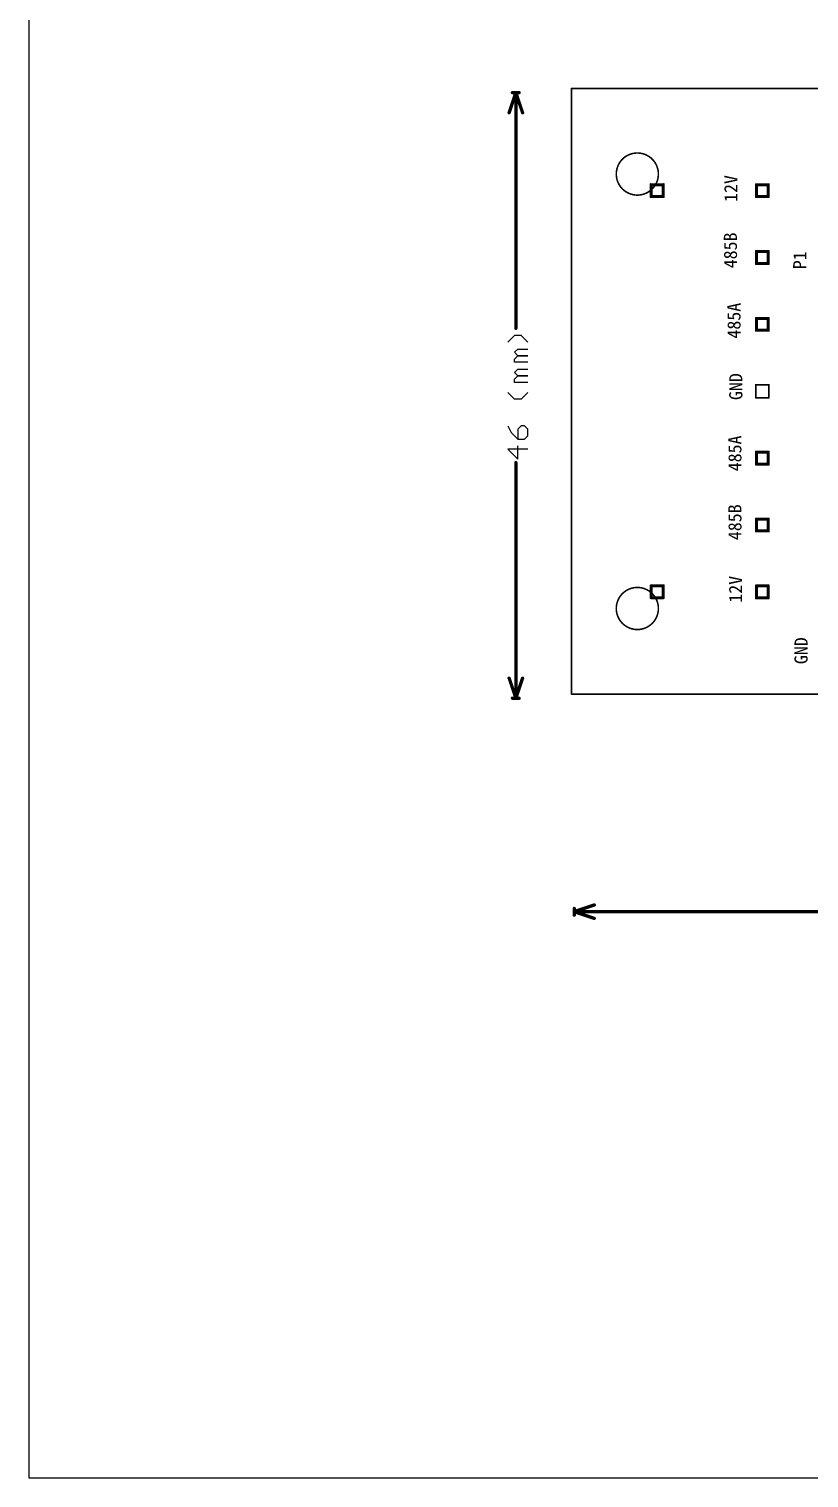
# Model space of a CAD drawing. Header units: millimetres. Extents: x 2043 to 2402, y 736 to 931.
# Drawn here: x 2042.6 to 2101.9, y 735.7 to 845.7 of the extents above; entities that cross this region are included whole.
import ezdxf

# ---------------------------------------------------------------- set-up
doc = ezdxf.new("R2010")
doc.units = ezdxf.units.MM
doc.styles.get("Standard").update_dxf_attribs({"font": '', "height": 0.8})
doc.styles.get('Standard').set_extended_font_data('SimHei')

msp = doc.modelspace()

# ---------------------------------------------------------------- linework, layer by layer
at = {"color": 7}
for p, q in [((2079.49, 822.43), (2078.98, 821.92)), ((2079.99, 822.43), (2079.49, 822.43)), ((2080.5, 821.92), (2079.99, 822.43)), ((2079.49, 821.16), (2079.74, 821.41)), ((2079.74, 820.9), (2079.49, 821.16)), ((2079.74, 821.41), (2080.5, 821.41)), ((2079.49, 820.65), (2079.74, 820.9)), ((2079.49, 820.4), (2079.49, 820.65)), ((2080.5, 820.4), (2079.49, 820.4)), ((2079.74, 820.9), (2080.5, 820.9)), ((2080.5, 820.9), (2079.74, 820.9)), ((2079.49, 819.63), (2079.74, 819.89)), ((2079.74, 819.38), (2079.49, 819.63)), ((2079.49, 819.13), (2079.74, 819.38)), ((2079.49, 818.87), (2079.49, 819.13)), ((2079.74, 819.89), (2080.5, 819.89)), ((2079.74, 819.38), (2080.5, 819.38)), ((2080.5, 819.38), (2079.74, 819.38)), ((2079.49, 817.6), (2078.98, 818.11)), ((2080.5, 818.87), (2079.49, 818.87)), ((2080.5, 818.11), (2079.99, 817.6)), ((2079.99, 817.6), (2079.49, 817.6)), ((2078.98, 815.57), (2079.23, 815.06)), ((2079.23, 815.06), (2079.74, 814.56)), ((2079.99, 815.57), (2079.74, 815.32)), ((2079.74, 815.32), (2079.74, 814.56)), ((2079.74, 814.56), (2080.25, 814.56)), ((2080.25, 815.57), (2079.99, 815.57)), ((2080.5, 815.32), (2080.25, 815.57)), ((2080.25, 814.56), (2080.5, 814.81)), ((2080.5, 814.81), (2080.5, 815.32)), ((2080.5, 813.79), (2078.98, 813.79)), ((2078.98, 813.79), (2079.74, 813.03)), ((2079.74, 813.03), (2079.74, 814.05))]:
    msp.add_line(p, q, dxfattribs=at)
at = {"linetype": 'Continuous'}
msp.add_lwpolyline([(2042.6, 930.92), (2401.65, 930.87), (2401.65, 735.65), (2042.6, 735.65)], close=True, dxfattribs=at)
at = {"color": 7}
for points, const_width in [([(2079.08, 839.36), (2079.59, 840.88)], 0.254), ([(2079.84, 840.88), (2079.33, 840.88)], 0.254), ([(2079.59, 822.99), (2079.59, 840.88)], 0.254), ([(2080.1, 839.36), (2079.59, 840.88)], 0.254), ([(2298.82, 841.2), (2083.82, 841.2)], 0.128), ([(2083.82, 795.2), (2083.82, 841.2)], 0.128), ([(2083.82, 795.2), (2083.82, 841.2)], 0.128), ([(2089.93, 833.84), (2089.83, 833.94)], 0.128), ([(2090.83, 833.94), (2089.83, 833.94)], 0.128), ([(2089.83, 832.94), (2089.83, 833.94)], 0.128), ([(2089.93, 833.84), (2089.83, 833.94)], 0.128), ([(2090.83, 833.94), (2089.83, 833.94)], 0.128), ([(2089.83, 832.94), (2089.83, 833.94)], 0.128), ([(2090.73, 833.84), (2089.93, 833.84)], 0.128), ([(2089.93, 833.04), (2089.93, 833.84)], 0.128), ([(2090.73, 833.84), (2089.93, 833.84)], 0.128), ([(2089.93, 833.04), (2089.93, 833.84)], 0.128), ([(2090.73, 833.84), (2090.83, 833.94)], 0.128), ([(2090.73, 833.84), (2090.83, 833.94)], 0.128), ([(2090.73, 833.04), (2090.73, 833.84)], 0.128), ([(2090.73, 833.04), (2090.73, 833.84)], 0.128), ([(2090.83, 832.94), (2090.83, 833.94)], 0.128), ([(2090.83, 832.94), (2090.83, 833.94)], 0.128), ([(2097.82, 832.94), (2097.82, 833.94)], 0.128), ([(2098.82, 833.94), (2097.82, 833.94)], 0.128), ([(2097.92, 833.84), (2097.82, 833.94)], 0.128), ([(2097.82, 832.94), (2097.82, 833.94)], 0.128), ([(2098.82, 833.94), (2097.82, 833.94)], 0.128), ([(2097.92, 833.84), (2097.82, 833.94)], 0.128), ([(2097.92, 833.04), (2097.92, 833.84)], 0.128), ([(2098.72, 833.84), (2097.92, 833.84)], 0.128), ([(2097.92, 833.04), (2097.92, 833.84)], 0.128), ([(2098.72, 833.84), (2097.92, 833.84)], 0.128), ([(2098.72, 833.84), (2098.82, 833.94)], 0.128), ([(2098.72, 833.84), (2098.82, 833.94)], 0.128), ([(2098.72, 833.04), (2098.72, 833.84)], 0.128), ([(2098.72, 833.04), (2098.72, 833.84)], 0.128), ([(2098.82, 832.94), (2098.82, 833.94)], 0.128), ([(2098.82, 832.94), (2098.82, 833.94)], 0.128), ([(2089.83, 832.94), (2089.93, 833.04)], 0.128), ([(2089.83, 832.94), (2089.93, 833.04)], 0.128), ([(2090.83, 832.94), (2089.83, 832.94)], 0.128), ([(2090.83, 832.94), (2089.83, 832.94)], 0.128), ([(2090.73, 833.04), (2089.93, 833.04)], 0.128), ([(2090.73, 833.04), (2089.93, 833.04)], 0.128), ([(2090.83, 832.94), (2090.73, 833.04)], 0.128), ([(2090.83, 832.94), (2090.73, 833.04)], 0.128), ([(2097.82, 832.94), (2097.92, 833.04)], 0.128), ([(2097.82, 832.94), (2097.92, 833.04)], 0.128), ([(2098.82, 832.94), (2097.82, 832.94)], 0.128), ([(2098.82, 832.94), (2097.82, 832.94)], 0.128), ([(2098.72, 833.04), (2097.92, 833.04)], 0.128), ([(2098.72, 833.04), (2097.92, 833.04)], 0.128), ([(2098.82, 832.94), (2098.72, 833.04)], 0.128), ([(2098.82, 832.94), (2098.72, 833.04)], 0.128), ([(2097.82, 827.86), (2097.82, 828.86)], 0.128), ([(2098.82, 828.86), (2097.82, 828.86)], 0.128), ([(2097.92, 828.76), (2097.82, 828.86)], 0.128), ([(2097.82, 827.86), (2097.82, 828.86)], 0.128), ([(2098.82, 828.86), (2097.82, 828.86)], 0.128), ([(2097.92, 828.76), (2097.82, 828.86)], 0.128), ([(2097.92, 827.96), (2097.92, 828.76)], 0.128), ([(2098.72, 828.76), (2097.92, 828.76)], 0.128), ([(2097.92, 827.96), (2097.92, 828.76)], 0.128), ([(2098.72, 828.76), (2097.92, 828.76)], 0.128), ([(2098.72, 828.76), (2098.82, 828.86)], 0.128), ([(2098.72, 828.76), (2098.82, 828.86)], 0.128), ([(2098.72, 827.96), (2098.72, 828.76)], 0.128), ([(2098.72, 827.96), (2098.72, 828.76)], 0.128), ([(2098.82, 827.86), (2098.82, 828.86)], 0.128), ([(2098.82, 827.86), (2098.82, 828.86)], 0.128), ([(2097.82, 827.86), (2097.92, 827.96)], 0.128), ([(2097.82, 827.86), (2097.92, 827.96)], 0.128), ([(2098.82, 827.86), (2097.82, 827.86)], 0.128), ([(2098.82, 827.86), (2097.82, 827.86)], 0.128), ([(2098.72, 827.96), (2097.92, 827.96)], 0.128), ([(2098.72, 827.96), (2097.92, 827.96)], 0.128), ([(2098.82, 827.86), (2098.72, 827.96)], 0.128), ([(2098.82, 827.86), (2098.72, 827.96)], 0.128), ([(2097.82, 822.78), (2097.82, 823.78)], 0.128), ([(2098.82, 823.78), (2097.82, 823.78)], 0.128), ([(2097.92, 823.68), (2097.82, 823.78)], 0.128), ([(2097.82, 822.78), (2097.82, 823.78)], 0.128), ([(2098.82, 823.78), (2097.82, 823.78)], 0.128), ([(2097.92, 823.68), (2097.82, 823.78)], 0.128), ([(2097.92, 822.88), (2097.92, 823.68)], 0.128), ([(2098.72, 823.68), (2097.92, 823.68)], 0.128), ([(2097.92, 822.88), (2097.92, 823.68)], 0.128), ([(2098.72, 823.68), (2097.92, 823.68)], 0.128), ([(2098.72, 823.68), (2098.82, 823.78)], 0.128), ([(2098.72, 823.68), (2098.82, 823.78)], 0.128), ([(2098.72, 822.88), (2098.72, 823.68)], 0.128), ([(2098.72, 822.88), (2098.72, 823.68)], 0.128), ([(2098.82, 822.78), (2098.82, 823.78)], 0.128), ([(2098.82, 822.78), (2098.82, 823.78)], 0.128), ([(2097.82, 822.78), (2097.92, 822.88)], 0.128), ([(2097.82, 822.78), (2097.92, 822.88)], 0.128), ([(2098.82, 822.78), (2097.82, 822.78)], 0.128), ([(2098.82, 822.78), (2097.82, 822.78)], 0.128), ([(2098.72, 822.88), (2097.92, 822.88)], 0.128), ([(2098.72, 822.88), (2097.92, 822.88)], 0.128), ([(2098.82, 822.78), (2098.72, 822.88)], 0.128), ([(2098.82, 822.78), (2098.72, 822.88)], 0.128), ([(2097.82, 817.7), (2097.82, 818.7)], 0.128), ([(2098.82, 818.7), (2097.82, 818.7)], 0.128), ([(2097.82, 817.7), (2097.82, 818.7)], 0.128), ([(2098.82, 818.7), (2097.82, 818.7)], 0.128), ([(2098.82, 817.7), (2098.82, 818.7)], 0.128), ([(2098.82, 817.7), (2098.82, 818.7)], 0.128), ([(2098.82, 817.7), (2097.82, 817.7)], 0.128), ([(2098.82, 817.7), (2097.82, 817.7)], 0.128), ([(2097.82, 812.62), (2097.82, 813.62)], 0.128), ([(2098.82, 813.62), (2097.82, 813.62)], 0.128), ([(2097.92, 813.52), (2097.82, 813.62)], 0.128), ([(2097.82, 812.62), (2097.82, 813.62)], 0.128), ([(2098.82, 813.62), (2097.82, 813.62)], 0.128), ([(2097.92, 813.52), (2097.82, 813.62)], 0.128), ([(2097.92, 812.72), (2097.92, 813.52)], 0.128), ([(2098.72, 813.52), (2097.92, 813.52)], 0.128), ([(2097.92, 812.72), (2097.92, 813.52)], 0.128), ([(2098.72, 813.52), (2097.92, 813.52)], 0.128), ([(2098.72, 813.52), (2098.82, 813.62)], 0.128), ([(2098.72, 813.52), (2098.82, 813.62)], 0.128), ([(2098.72, 812.72), (2098.72, 813.52)], 0.128), ([(2098.72, 812.72), (2098.72, 813.52)], 0.128), ([(2098.82, 812.62), (2098.82, 813.62)], 0.128), ([(2098.82, 812.62), (2098.82, 813.62)], 0.128), ([(2079.59, 794.88), (2079.59, 812.78)], 0.254), ([(2097.82, 812.62), (2097.92, 812.72)], 0.128), ([(2097.82, 812.62), (2097.92, 812.72)], 0.128), ([(2098.82, 812.62), (2097.82, 812.62)], 0.128), ([(2098.82, 812.62), (2097.82, 812.62)], 0.128), ([(2098.72, 812.72), (2097.92, 812.72)], 0.128), ([(2098.72, 812.72), (2097.92, 812.72)], 0.128), ([(2098.82, 812.62), (2098.72, 812.72)], 0.128), ([(2098.82, 812.62), (2098.72, 812.72)], 0.128), ([(2097.82, 807.54), (2097.82, 808.54)], 0.128), ([(2098.82, 808.54), (2097.82, 808.54)], 0.128), ([(2097.92, 808.44), (2097.82, 808.54)], 0.128), ([(2097.82, 807.54), (2097.82, 808.54)], 0.128), ([(2098.82, 808.54), (2097.82, 808.54)], 0.128), ([(2097.92, 808.44), (2097.82, 808.54)], 0.128), ([(2097.92, 807.64), (2097.92, 808.44)], 0.128), ([(2098.72, 808.44), (2097.92, 808.44)], 0.128), ([(2097.92, 807.64), (2097.92, 808.44)], 0.128), ([(2098.72, 808.44), (2097.92, 808.44)], 0.128), ([(2098.72, 808.44), (2098.82, 808.54)], 0.128), ([(2098.72, 808.44), (2098.82, 808.54)], 0.128), ([(2098.72, 807.64), (2098.72, 808.44)], 0.128), ([(2098.72, 807.64), (2098.72, 808.44)], 0.128), ([(2098.82, 807.54), (2098.82, 808.54)], 0.128), ([(2098.82, 807.54), (2098.82, 808.54)], 0.128), ([(2097.82, 807.54), (2097.92, 807.64)], 0.128), ([(2097.82, 807.54), (2097.92, 807.64)], 0.128), ([(2098.82, 807.54), (2097.82, 807.54)], 0.128), ([(2098.82, 807.54), (2097.82, 807.54)], 0.128), ([(2098.72, 807.64), (2097.92, 807.64)], 0.128), ([(2098.72, 807.64), (2097.92, 807.64)], 0.128), ([(2098.82, 807.54), (2098.72, 807.64)], 0.128), ([(2098.82, 807.54), (2098.72, 807.64)], 0.128), ([(2089.93, 803.37), (2089.83, 803.47)], 0.128), ([(2090.83, 803.47), (2089.83, 803.47)], 0.128), ([(2089.83, 802.47), (2089.83, 803.47)], 0.128), ([(2089.93, 803.37), (2089.83, 803.47)], 0.128), ([(2090.83, 803.47), (2089.83, 803.47)], 0.128), ([(2089.83, 802.47), (2089.83, 803.47)], 0.128), ([(2090.73, 803.37), (2090.83, 803.47)], 0.128), ([(2090.73, 803.37), (2090.83, 803.47)], 0.128), ([(2090.83, 802.47), (2090.83, 803.47)], 0.128), ([(2090.83, 802.47), (2090.83, 803.47)], 0.128), ([(2097.82, 802.46), (2097.82, 803.46)], 0.128), ([(2098.82, 803.46), (2097.82, 803.46)], 0.128), ([(2097.92, 803.36), (2097.82, 803.46)], 0.128), ([(2097.82, 802.46), (2097.82, 803.46)], 0.128), ([(2098.82, 803.46), (2097.82, 803.46)], 0.128), ([(2097.92, 803.36), (2097.82, 803.46)], 0.128), ([(2098.72, 803.36), (2098.82, 803.46)], 0.128), ([(2098.72, 803.36), (2098.82, 803.46)], 0.128), ([(2098.82, 802.46), (2098.82, 803.46)], 0.128), ([(2098.82, 802.46), (2098.82, 803.46)], 0.128), ([(2089.83, 802.47), (2089.93, 802.57)], 0.128), ([(2089.83, 802.47), (2089.93, 802.57)], 0.128), ([(2090.83, 802.47), (2089.83, 802.47)], 0.128), ([(2090.83, 802.47), (2089.83, 802.47)], 0.128), ([(2090.73, 803.37), (2089.93, 803.37)], 0.128), ([(2089.93, 802.57), (2089.93, 803.37)], 0.128), ([(2090.73, 803.37), (2089.93, 803.37)], 0.128), ([(2089.93, 802.57), (2089.93, 803.37)], 0.128), ([(2090.73, 802.57), (2089.93, 802.57)], 0.128), ([(2090.73, 802.57), (2089.93, 802.57)], 0.128), ([(2090.73, 802.57), (2090.73, 803.37)], 0.128), ([(2090.73, 802.57), (2090.73, 803.37)], 0.128), ([(2090.83, 802.47), (2090.73, 802.57)], 0.128), ([(2090.83, 802.47), (2090.73, 802.57)], 0.128), ([(2097.82, 802.46), (2097.92, 802.56)], 0.128), ([(2097.82, 802.46), (2097.92, 802.56)], 0.128), ([(2098.82, 802.46), (2097.82, 802.46)], 0.128), ([(2098.82, 802.46), (2097.82, 802.46)], 0.128), ([(2097.92, 802.56), (2097.92, 803.36)], 0.128), ([(2098.72, 803.36), (2097.92, 803.36)], 0.128), ([(2097.92, 802.56), (2097.92, 803.36)], 0.128), ([(2098.72, 803.36), (2097.92, 803.36)], 0.128), ([(2098.72, 802.56), (2097.92, 802.56)], 0.128), ([(2098.72, 802.56), (2097.92, 802.56)], 0.128), ([(2098.72, 802.56), (2098.72, 803.36)], 0.128), ([(2098.72, 802.56), (2098.72, 803.36)], 0.128), ([(2098.82, 802.46), (2098.72, 802.56)], 0.128), ([(2098.82, 802.46), (2098.72, 802.56)], 0.128), ([(2079.59, 794.88), (2079.08, 796.41)], 0.254), ([(2079.59, 794.88), (2080.1, 796.41)], 0.254), ([(2079.84, 794.88), (2079.33, 794.88)], 0.254), ([(2298.82, 795.2), (2083.82, 795.2)], 0.128), ([(2084.03, 778.67), (2085.55, 779.18)], 0.254), ([(2084.03, 778.41), (2084.03, 778.92)], 0.254), ([(2185.79, 778.67), (2084.03, 778.67)], 0.254), ([(2085.55, 778.16), (2084.03, 778.67)], 0.254)]:
    msp.add_lwpolyline(points, dxfattribs=dict(at, const_width=const_width))
for points, const_width in [([(2079.33, 840.82, 1), (2079.33, 840.95, 1)], 0.127), ([(2079.59, 840.82, 1), (2079.59, 840.95, 1)], 0.127), ([(2079.59, 840.82, 1), (2079.59, 840.95, 1)], 0.127), ([(2079.59, 840.82, 1), (2079.59, 840.95, 1)], 0.127), ([(2079.84, 840.82, 1), (2079.84, 840.95, 1)], 0.127), ([(2083.82, 841.16, 1), (2083.82, 841.23, 1)], 0.0638), ([(2083.82, 841.16, 1), (2083.82, 841.23, 1)], 0.0638), ([(2083.82, 841.16, 1), (2083.82, 841.23, 1)], 0.0638), ([(2079.08, 839.29, 1), (2079.08, 839.42, 1)], 0.127), ([(2080.1, 839.29, 1), (2080.1, 839.42, 1)], 0.127), ([(2088.82, 836.3, 1), (2088.82, 833.1, 1)], 0.119), ([(2088.82, 836.27, 1), (2088.82, 836.33, 1)], 0.0595), ([(2089.83, 833.91, 1), (2089.83, 833.98, 1)], 0.0638), ([(2089.83, 833.91, 1), (2089.83, 833.98, 1)], 0.0638), ([(2089.83, 833.91, 1), (2089.83, 833.98, 1)], 0.0638), ([(2089.83, 833.91, 1), (2089.83, 833.98, 1)], 0.0638), ([(2089.83, 833.91, 1), (2089.83, 833.98, 1)], 0.0638), ([(2089.83, 833.91, 1), (2089.83, 833.98, 1)], 0.0638), ([(2089.93, 833.81, 1), (2089.93, 833.88, 1)], 0.0638), ([(2089.93, 833.81, 1), (2089.93, 833.88, 1)], 0.0638), ([(2089.93, 833.81, 1), (2089.93, 833.88, 1)], 0.0638), ([(2089.93, 833.81, 1), (2089.93, 833.88, 1)], 0.0638), ([(2089.93, 833.81, 1), (2089.93, 833.88, 1)], 0.0638), ([(2089.93, 833.81, 1), (2089.93, 833.88, 1)], 0.0638), ([(2090.73, 833.81, 1), (2090.73, 833.88, 1)], 0.0638), ([(2090.73, 833.81, 1), (2090.73, 833.88, 1)], 0.0638), ([(2090.73, 833.81, 1), (2090.73, 833.88, 1)], 0.0638), ([(2090.73, 833.81, 1), (2090.73, 833.88, 1)], 0.0638), ([(2090.73, 833.81, 1), (2090.73, 833.88, 1)], 0.0638), ([(2090.73, 833.81, 1), (2090.73, 833.88, 1)], 0.0638), ([(2090.83, 833.91, 1), (2090.83, 833.98, 1)], 0.0638), ([(2090.83, 833.91, 1), (2090.83, 833.98, 1)], 0.0638), ([(2090.83, 833.91, 1), (2090.83, 833.98, 1)], 0.0638), ([(2090.83, 833.91, 1), (2090.83, 833.98, 1)], 0.0638), ([(2090.83, 833.91, 1), (2090.83, 833.98, 1)], 0.0638), ([(2090.83, 833.91, 1), (2090.83, 833.98, 1)], 0.0638), ([(2097.82, 833.91, 1), (2097.82, 833.97, 1)], 0.0638), ([(2097.82, 833.91, 1), (2097.82, 833.97, 1)], 0.0638), ([(2097.82, 833.91, 1), (2097.82, 833.97, 1)], 0.0638), ([(2097.82, 833.91, 1), (2097.82, 833.97, 1)], 0.0638), ([(2097.82, 833.91, 1), (2097.82, 833.97, 1)], 0.0638), ([(2097.82, 833.91, 1), (2097.82, 833.97, 1)], 0.0638), ([(2097.92, 833.81, 1), (2097.92, 833.87, 1)], 0.0638), ([(2097.92, 833.81, 1), (2097.92, 833.87, 1)], 0.0638), ([(2097.92, 833.81, 1), (2097.92, 833.87, 1)], 0.0638), ([(2097.92, 833.81, 1), (2097.92, 833.87, 1)], 0.0638), ([(2097.92, 833.81, 1), (2097.92, 833.87, 1)], 0.0638), ([(2097.92, 833.81, 1), (2097.92, 833.87, 1)], 0.0638), ([(2098.72, 833.81, 1), (2098.72, 833.87, 1)], 0.0638), ([(2098.72, 833.81, 1), (2098.72, 833.87, 1)], 0.0638), ([(2098.72, 833.81, 1), (2098.72, 833.87, 1)], 0.0638), ([(2098.72, 833.81, 1), (2098.72, 833.87, 1)], 0.0638), ([(2098.72, 833.81, 1), (2098.72, 833.87, 1)], 0.0638), ([(2098.72, 833.81, 1), (2098.72, 833.87, 1)], 0.0638), ([(2098.82, 833.91, 1), (2098.82, 833.97, 1)], 0.0638), ([(2098.82, 833.91, 1), (2098.82, 833.97, 1)], 0.0638), ([(2098.82, 833.91, 1), (2098.82, 833.97, 1)], 0.0638), ([(2098.82, 833.91, 1), (2098.82, 833.97, 1)], 0.0638), ([(2098.82, 833.91, 1), (2098.82, 833.97, 1)], 0.0638), ([(2098.82, 833.91, 1), (2098.82, 833.97, 1)], 0.0638), ([(2088.82, 833.07, 1), (2088.82, 833.13, 1)], 0.0595), ([(2089.83, 832.91, 1), (2089.83, 832.98, 1)], 0.0638), ([(2089.83, 832.91, 1), (2089.83, 832.98, 1)], 0.0638), ([(2089.83, 832.91, 1), (2089.83, 832.98, 1)], 0.0638), ([(2089.83, 832.91, 1), (2089.83, 832.98, 1)], 0.0638), ([(2089.83, 832.91, 1), (2089.83, 832.98, 1)], 0.0638), ([(2089.83, 832.91, 1), (2089.83, 832.98, 1)], 0.0638), ([(2089.93, 833.01, 1), (2089.93, 833.08, 1)], 0.0638), ([(2089.93, 833.01, 1), (2089.93, 833.08, 1)], 0.0638), ([(2089.93, 833.01, 1), (2089.93, 833.08, 1)], 0.0638), ([(2089.93, 833.01, 1), (2089.93, 833.08, 1)], 0.0638), ([(2089.93, 833.01, 1), (2089.93, 833.08, 1)], 0.0638), ([(2089.93, 833.01, 1), (2089.93, 833.08, 1)], 0.0638), ([(2090.73, 833.01, 1), (2090.73, 833.08, 1)], 0.0638), ([(2090.73, 833.01, 1), (2090.73, 833.08, 1)], 0.0638), ([(2090.73, 833.01, 1), (2090.73, 833.08, 1)], 0.0638), ([(2090.73, 833.01, 1), (2090.73, 833.08, 1)], 0.0638), ([(2090.73, 833.01, 1), (2090.73, 833.08, 1)], 0.0638), ([(2090.73, 833.01, 1), (2090.73, 833.08, 1)], 0.0638), ([(2090.83, 832.91, 1), (2090.83, 832.98, 1)], 0.0638), ([(2090.83, 832.91, 1), (2090.83, 832.98, 1)], 0.0638), ([(2090.83, 832.91, 1), (2090.83, 832.98, 1)], 0.0638), ([(2090.83, 832.91, 1), (2090.83, 832.98, 1)], 0.0638), ([(2090.83, 832.91, 1), (2090.83, 832.98, 1)], 0.0638), ([(2090.83, 832.91, 1), (2090.83, 832.98, 1)], 0.0638), ([(2097.82, 832.91, 1), (2097.82, 832.97, 1)], 0.0638), ([(2097.82, 832.91, 1), (2097.82, 832.97, 1)], 0.0638), ([(2097.82, 832.91, 1), (2097.82, 832.97, 1)], 0.0638), ([(2097.82, 832.91, 1), (2097.82, 832.97, 1)], 0.0638), ([(2097.82, 832.91, 1), (2097.82, 832.97, 1)], 0.0638), ([(2097.82, 832.91, 1), (2097.82, 832.97, 1)], 0.0638), ([(2097.92, 833.01, 1), (2097.92, 833.07, 1)], 0.0638), ([(2097.92, 833.01, 1), (2097.92, 833.07, 1)], 0.0638), ([(2097.92, 833.01, 1), (2097.92, 833.07, 1)], 0.0638), ([(2097.92, 833.01, 1), (2097.92, 833.07, 1)], 0.0638), ([(2097.92, 833.01, 1), (2097.92, 833.07, 1)], 0.0638), ([(2097.92, 833.01, 1), (2097.92, 833.07, 1)], 0.0638), ([(2098.72, 833.01, 1), (2098.72, 833.07, 1)], 0.0638), ([(2098.72, 833.01, 1), (2098.72, 833.07, 1)], 0.0638), ([(2098.72, 833.01, 1), (2098.72, 833.07, 1)], 0.0638), ([(2098.72, 833.01, 1), (2098.72, 833.07, 1)], 0.0638), ([(2098.72, 833.01, 1), (2098.72, 833.07, 1)], 0.0638), ([(2098.72, 833.01, 1), (2098.72, 833.07, 1)], 0.0638), ([(2098.82, 832.91, 1), (2098.82, 832.97, 1)], 0.0638), ([(2098.82, 832.91, 1), (2098.82, 832.97, 1)], 0.0638), ([(2098.82, 832.91, 1), (2098.82, 832.97, 1)], 0.0638), ([(2098.82, 832.91, 1), (2098.82, 832.97, 1)], 0.0638), ([(2098.82, 832.91, 1), (2098.82, 832.97, 1)], 0.0638), ([(2098.82, 832.91, 1), (2098.82, 832.97, 1)], 0.0638), ([(2097.82, 828.83, 1), (2097.82, 828.89, 1)], 0.0638), ([(2097.82, 828.83, 1), (2097.82, 828.89, 1)], 0.0638), ([(2097.82, 828.83, 1), (2097.82, 828.89, 1)], 0.0638), ([(2097.82, 828.83, 1), (2097.82, 828.89, 1)], 0.0638), ([(2097.82, 828.83, 1), (2097.82, 828.89, 1)], 0.0638), ([(2097.82, 828.83, 1), (2097.82, 828.89, 1)], 0.0638), ([(2097.92, 828.73, 1), (2097.92, 828.79, 1)], 0.0638), ([(2097.92, 828.73, 1), (2097.92, 828.79, 1)], 0.0638), ([(2097.92, 828.73, 1), (2097.92, 828.79, 1)], 0.0638), ([(2097.92, 828.73, 1), (2097.92, 828.79, 1)], 0.0638), ([(2097.92, 828.73, 1), (2097.92, 828.79, 1)], 0.0638), ([(2097.92, 828.73, 1), (2097.92, 828.79, 1)], 0.0638), ([(2098.72, 828.73, 1), (2098.72, 828.79, 1)], 0.0638), ([(2098.72, 828.73, 1), (2098.72, 828.79, 1)], 0.0638), ([(2098.72, 828.73, 1), (2098.72, 828.79, 1)], 0.0638), ([(2098.72, 828.73, 1), (2098.72, 828.79, 1)], 0.0638), ([(2098.72, 828.73, 1), (2098.72, 828.79, 1)], 0.0638), ([(2098.72, 828.73, 1), (2098.72, 828.79, 1)], 0.0638), ([(2098.82, 828.83, 1), (2098.82, 828.89, 1)], 0.0638), ([(2098.82, 828.83, 1), (2098.82, 828.89, 1)], 0.0638), ([(2098.82, 828.83, 1), (2098.82, 828.89, 1)], 0.0638), ([(2098.82, 828.83, 1), (2098.82, 828.89, 1)], 0.0638), ([(2098.82, 828.83, 1), (2098.82, 828.89, 1)], 0.0638), ([(2098.82, 828.83, 1), (2098.82, 828.89, 1)], 0.0638), ([(2097.82, 827.83, 1), (2097.82, 827.89, 1)], 0.0638), ([(2097.82, 827.83, 1), (2097.82, 827.89, 1)], 0.0638), ([(2097.82, 827.83, 1), (2097.82, 827.89, 1)], 0.0638), ([(2097.82, 827.83, 1), (2097.82, 827.89, 1)], 0.0638), ([(2097.82, 827.83, 1), (2097.82, 827.89, 1)], 0.0638), ([(2097.82, 827.83, 1), (2097.82, 827.89, 1)], 0.0638), ([(2097.92, 827.93, 1), (2097.92, 827.99, 1)], 0.0638), ([(2097.92, 827.93, 1), (2097.92, 827.99, 1)], 0.0638), ([(2097.92, 827.93, 1), (2097.92, 827.99, 1)], 0.0638), ([(2097.92, 827.93, 1), (2097.92, 827.99, 1)], 0.0638), ([(2097.92, 827.93, 1), (2097.92, 827.99, 1)], 0.0638), ([(2097.92, 827.93, 1), (2097.92, 827.99, 1)], 0.0638), ([(2098.72, 827.93, 1), (2098.72, 827.99, 1)], 0.0638), ([(2098.72, 827.93, 1), (2098.72, 827.99, 1)], 0.0638), ([(2098.72, 827.93, 1), (2098.72, 827.99, 1)], 0.0638), ([(2098.72, 827.93, 1), (2098.72, 827.99, 1)], 0.0638), ([(2098.72, 827.93, 1), (2098.72, 827.99, 1)], 0.0638), ([(2098.72, 827.93, 1), (2098.72, 827.99, 1)], 0.0638), ([(2098.82, 827.83, 1), (2098.82, 827.89, 1)], 0.0638), ([(2098.82, 827.83, 1), (2098.82, 827.89, 1)], 0.0638), ([(2098.82, 827.83, 1), (2098.82, 827.89, 1)], 0.0638), ([(2098.82, 827.83, 1), (2098.82, 827.89, 1)], 0.0638), ([(2098.82, 827.83, 1), (2098.82, 827.89, 1)], 0.0638), ([(2098.82, 827.83, 1), (2098.82, 827.89, 1)], 0.0638), ([(2097.82, 823.75, 1), (2097.82, 823.81, 1)], 0.0638), ([(2097.82, 823.75, 1), (2097.82, 823.81, 1)], 0.0638), ([(2097.82, 823.75, 1), (2097.82, 823.81, 1)], 0.0638), ([(2097.82, 823.75, 1), (2097.82, 823.81, 1)], 0.0638), ([(2097.82, 823.75, 1), (2097.82, 823.81, 1)], 0.0638), ([(2097.82, 823.75, 1), (2097.82, 823.81, 1)], 0.0638), ([(2097.92, 823.65, 1), (2097.92, 823.71, 1)], 0.0638), ([(2097.92, 823.65, 1), (2097.92, 823.71, 1)], 0.0638), ([(2097.92, 823.65, 1), (2097.92, 823.71, 1)], 0.0638), ([(2097.92, 823.65, 1), (2097.92, 823.71, 1)], 0.0638), ([(2097.92, 823.65, 1), (2097.92, 823.71, 1)], 0.0638), ([(2097.92, 823.65, 1), (2097.92, 823.71, 1)], 0.0638), ([(2098.72, 823.65, 1), (2098.72, 823.71, 1)], 0.0638), ([(2098.72, 823.65, 1), (2098.72, 823.71, 1)], 0.0638), ([(2098.72, 823.65, 1), (2098.72, 823.71, 1)], 0.0638), ([(2098.72, 823.65, 1), (2098.72, 823.71, 1)], 0.0638), ([(2098.72, 823.65, 1), (2098.72, 823.71, 1)], 0.0638), ([(2098.72, 823.65, 1), (2098.72, 823.71, 1)], 0.0638), ([(2098.82, 823.75, 1), (2098.82, 823.81, 1)], 0.0638), ([(2098.82, 823.75, 1), (2098.82, 823.81, 1)], 0.0638), ([(2098.82, 823.75, 1), (2098.82, 823.81, 1)], 0.0638), ([(2098.82, 823.75, 1), (2098.82, 823.81, 1)], 0.0638), ([(2098.82, 823.75, 1), (2098.82, 823.81, 1)], 0.0638), ([(2098.82, 823.75, 1), (2098.82, 823.81, 1)], 0.0638), ([(2079.59, 822.92, 1), (2079.59, 823.05, 1)], 0.127), ([(2097.82, 822.75, 1), (2097.82, 822.81, 1)], 0.0638), ([(2097.82, 822.75, 1), (2097.82, 822.81, 1)], 0.0638), ([(2097.82, 822.75, 1), (2097.82, 822.81, 1)], 0.0638), ([(2097.82, 822.75, 1), (2097.82, 822.81, 1)], 0.0638), ([(2097.82, 822.75, 1), (2097.82, 822.81, 1)], 0.0638), ([(2097.82, 822.75, 1), (2097.82, 822.81, 1)], 0.0638), ([(2097.92, 822.85, 1), (2097.92, 822.91, 1)], 0.0638), ([(2097.92, 822.85, 1), (2097.92, 822.91, 1)], 0.0638), ([(2097.92, 822.85, 1), (2097.92, 822.91, 1)], 0.0638), ([(2097.92, 822.85, 1), (2097.92, 822.91, 1)], 0.0638), ([(2097.92, 822.85, 1), (2097.92, 822.91, 1)], 0.0638), ([(2097.92, 822.85, 1), (2097.92, 822.91, 1)], 0.0638), ([(2098.72, 822.85, 1), (2098.72, 822.91, 1)], 0.0638), ([(2098.72, 822.85, 1), (2098.72, 822.91, 1)], 0.0638), ([(2098.72, 822.85, 1), (2098.72, 822.91, 1)], 0.0638), ([(2098.72, 822.85, 1), (2098.72, 822.91, 1)], 0.0638), ([(2098.72, 822.85, 1), (2098.72, 822.91, 1)], 0.0638), ([(2098.72, 822.85, 1), (2098.72, 822.91, 1)], 0.0638), ([(2098.82, 822.75, 1), (2098.82, 822.81, 1)], 0.0638), ([(2098.82, 822.75, 1), (2098.82, 822.81, 1)], 0.0638), ([(2098.82, 822.75, 1), (2098.82, 822.81, 1)], 0.0638), ([(2098.82, 822.75, 1), (2098.82, 822.81, 1)], 0.0638), ([(2098.82, 822.75, 1), (2098.82, 822.81, 1)], 0.0638), ([(2098.82, 822.75, 1), (2098.82, 822.81, 1)], 0.0638), ([(2097.82, 818.67, 1), (2097.82, 818.73, 1)], 0.0638), ([(2097.82, 818.67, 1), (2097.82, 818.73, 1)], 0.0638), ([(2097.82, 818.67, 1), (2097.82, 818.73, 1)], 0.0638), ([(2097.82, 818.67, 1), (2097.82, 818.73, 1)], 0.0638), ([(2098.82, 818.67, 1), (2098.82, 818.73, 1)], 0.0638), ([(2098.82, 818.67, 1), (2098.82, 818.73, 1)], 0.0638), ([(2098.82, 818.67, 1), (2098.82, 818.73, 1)], 0.0638), ([(2098.82, 818.67, 1), (2098.82, 818.73, 1)], 0.0638), ([(2097.82, 817.67, 1), (2097.82, 817.73, 1)], 0.0638), ([(2097.82, 817.67, 1), (2097.82, 817.73, 1)], 0.0638), ([(2097.82, 817.67, 1), (2097.82, 817.73, 1)], 0.0638), ([(2097.82, 817.67, 1), (2097.82, 817.73, 1)], 0.0638), ([(2098.82, 817.67, 1), (2098.82, 817.73, 1)], 0.0638), ([(2098.82, 817.67, 1), (2098.82, 817.73, 1)], 0.0638), ([(2098.82, 817.67, 1), (2098.82, 817.73, 1)], 0.0638), ([(2098.82, 817.67, 1), (2098.82, 817.73, 1)], 0.0638), ([(2097.82, 813.59, 1), (2097.82, 813.65, 1)], 0.0638), ([(2097.82, 813.59, 1), (2097.82, 813.65, 1)], 0.0638), ([(2097.82, 813.59, 1), (2097.82, 813.65, 1)], 0.0638), ([(2097.82, 813.59, 1), (2097.82, 813.65, 1)], 0.0638), ([(2097.82, 813.59, 1), (2097.82, 813.65, 1)], 0.0638), ([(2097.82, 813.59, 1), (2097.82, 813.65, 1)], 0.0638), ([(2097.92, 813.49, 1), (2097.92, 813.55, 1)], 0.0638), ([(2097.92, 813.49, 1), (2097.92, 813.55, 1)], 0.0638), ([(2097.92, 813.49, 1), (2097.92, 813.55, 1)], 0.0638), ([(2097.92, 813.49, 1), (2097.92, 813.55, 1)], 0.0638), ([(2097.92, 813.49, 1), (2097.92, 813.55, 1)], 0.0638), ([(2097.92, 813.49, 1), (2097.92, 813.55, 1)], 0.0638), ([(2098.72, 813.49, 1), (2098.72, 813.55, 1)], 0.0638), ([(2098.72, 813.49, 1), (2098.72, 813.55, 1)], 0.0638), ([(2098.72, 813.49, 1), (2098.72, 813.55, 1)], 0.0638), ([(2098.72, 813.49, 1), (2098.72, 813.55, 1)], 0.0638), ([(2098.72, 813.49, 1), (2098.72, 813.55, 1)], 0.0638), ([(2098.72, 813.49, 1), (2098.72, 813.55, 1)], 0.0638), ([(2098.82, 813.59, 1), (2098.82, 813.65, 1)], 0.0638), ([(2098.82, 813.59, 1), (2098.82, 813.65, 1)], 0.0638), ([(2098.82, 813.59, 1), (2098.82, 813.65, 1)], 0.0638), ([(2098.82, 813.59, 1), (2098.82, 813.65, 1)], 0.0638), ([(2098.82, 813.59, 1), (2098.82, 813.65, 1)], 0.0638), ([(2098.82, 813.59, 1), (2098.82, 813.65, 1)], 0.0638), ([(2079.59, 812.71, 1), (2079.59, 812.84, 1)], 0.127), ([(2097.82, 812.59, 1), (2097.82, 812.65, 1)], 0.0638), ([(2097.82, 812.59, 1), (2097.82, 812.65, 1)], 0.0638), ([(2097.82, 812.59, 1), (2097.82, 812.65, 1)], 0.0638), ([(2097.82, 812.59, 1), (2097.82, 812.65, 1)], 0.0638), ([(2097.82, 812.59, 1), (2097.82, 812.65, 1)], 0.0638), ([(2097.82, 812.59, 1), (2097.82, 812.65, 1)], 0.0638), ([(2097.92, 812.69, 1), (2097.92, 812.75, 1)], 0.0638), ([(2097.92, 812.69, 1), (2097.92, 812.75, 1)], 0.0638), ([(2097.92, 812.69, 1), (2097.92, 812.75, 1)], 0.0638), ([(2097.92, 812.69, 1), (2097.92, 812.75, 1)], 0.0638), ([(2097.92, 812.69, 1), (2097.92, 812.75, 1)], 0.0638), ([(2097.92, 812.69, 1), (2097.92, 812.75, 1)], 0.0638), ([(2098.72, 812.69, 1), (2098.72, 812.75, 1)], 0.0638), ([(2098.72, 812.69, 1), (2098.72, 812.75, 1)], 0.0638), ([(2098.72, 812.69, 1), (2098.72, 812.75, 1)], 0.0638), ([(2098.72, 812.69, 1), (2098.72, 812.75, 1)], 0.0638), ([(2098.72, 812.69, 1), (2098.72, 812.75, 1)], 0.0638), ([(2098.72, 812.69, 1), (2098.72, 812.75, 1)], 0.0638), ([(2098.82, 812.59, 1), (2098.82, 812.65, 1)], 0.0638), ([(2098.82, 812.59, 1), (2098.82, 812.65, 1)], 0.0638), ([(2098.82, 812.59, 1), (2098.82, 812.65, 1)], 0.0638), ([(2098.82, 812.59, 1), (2098.82, 812.65, 1)], 0.0638), ([(2098.82, 812.59, 1), (2098.82, 812.65, 1)], 0.0638), ([(2098.82, 812.59, 1), (2098.82, 812.65, 1)], 0.0638), ([(2097.82, 808.51, 1), (2097.82, 808.57, 1)], 0.0638), ([(2097.82, 808.51, 1), (2097.82, 808.57, 1)], 0.0638), ([(2097.82, 808.51, 1), (2097.82, 808.57, 1)], 0.0638), ([(2097.82, 808.51, 1), (2097.82, 808.57, 1)], 0.0638), ([(2097.82, 808.51, 1), (2097.82, 808.57, 1)], 0.0638), ([(2097.82, 808.51, 1), (2097.82, 808.57, 1)], 0.0638), ([(2097.92, 808.41, 1), (2097.92, 808.47, 1)], 0.0638), ([(2097.92, 808.41, 1), (2097.92, 808.47, 1)], 0.0638), ([(2097.92, 808.41, 1), (2097.92, 808.47, 1)], 0.0638), ([(2097.92, 808.41, 1), (2097.92, 808.47, 1)], 0.0638), ([(2097.92, 808.41, 1), (2097.92, 808.47, 1)], 0.0638), ([(2097.92, 808.41, 1), (2097.92, 808.47, 1)], 0.0638), ([(2098.72, 808.41, 1), (2098.72, 808.47, 1)], 0.0638), ([(2098.72, 808.41, 1), (2098.72, 808.47, 1)], 0.0638), ([(2098.72, 808.41, 1), (2098.72, 808.47, 1)], 0.0638), ([(2098.72, 808.41, 1), (2098.72, 808.47, 1)], 0.0638), ([(2098.72, 808.41, 1), (2098.72, 808.47, 1)], 0.0638), ([(2098.72, 808.41, 1), (2098.72, 808.47, 1)], 0.0638), ([(2098.82, 808.51, 1), (2098.82, 808.57, 1)], 0.0638), ([(2098.82, 808.51, 1), (2098.82, 808.57, 1)], 0.0638), ([(2098.82, 808.51, 1), (2098.82, 808.57, 1)], 0.0638), ([(2098.82, 808.51, 1), (2098.82, 808.57, 1)], 0.0638), ([(2098.82, 808.51, 1), (2098.82, 808.57, 1)], 0.0638), ([(2098.82, 808.51, 1), (2098.82, 808.57, 1)], 0.0638), ([(2097.82, 807.51, 1), (2097.82, 807.57, 1)], 0.0638), ([(2097.82, 807.51, 1), (2097.82, 807.57, 1)], 0.0638), ([(2097.82, 807.51, 1), (2097.82, 807.57, 1)], 0.0638), ([(2097.82, 807.51, 1), (2097.82, 807.57, 1)], 0.0638), ([(2097.82, 807.51, 1), (2097.82, 807.57, 1)], 0.0638), ([(2097.82, 807.51, 1), (2097.82, 807.57, 1)], 0.0638), ([(2097.92, 807.61, 1), (2097.92, 807.67, 1)], 0.0638), ([(2097.92, 807.61, 1), (2097.92, 807.67, 1)], 0.0638), ([(2097.92, 807.61, 1), (2097.92, 807.67, 1)], 0.0638), ([(2097.92, 807.61, 1), (2097.92, 807.67, 1)], 0.0638), ([(2097.92, 807.61, 1), (2097.92, 807.67, 1)], 0.0638), ([(2097.92, 807.61, 1), (2097.92, 807.67, 1)], 0.0638), ([(2098.72, 807.61, 1), (2098.72, 807.67, 1)], 0.0638), ([(2098.72, 807.61, 1), (2098.72, 807.67, 1)], 0.0638), ([(2098.72, 807.61, 1), (2098.72, 807.67, 1)], 0.0638), ([(2098.72, 807.61, 1), (2098.72, 807.67, 1)], 0.0638), ([(2098.72, 807.61, 1), (2098.72, 807.67, 1)], 0.0638), ([(2098.72, 807.61, 1), (2098.72, 807.67, 1)], 0.0638), ([(2098.82, 807.51, 1), (2098.82, 807.57, 1)], 0.0638), ([(2098.82, 807.51, 1), (2098.82, 807.57, 1)], 0.0638), ([(2098.82, 807.51, 1), (2098.82, 807.57, 1)], 0.0638), ([(2098.82, 807.51, 1), (2098.82, 807.57, 1)], 0.0638), ([(2098.82, 807.51, 1), (2098.82, 807.57, 1)], 0.0638), ([(2098.82, 807.51, 1), (2098.82, 807.57, 1)], 0.0638), ([(2089.83, 803.44, 1), (2089.83, 803.5, 1)], 0.0638), ([(2089.83, 803.44, 1), (2089.83, 803.5, 1)], 0.0638), ([(2089.83, 803.44, 1), (2089.83, 803.5, 1)], 0.0638), ([(2089.83, 803.44, 1), (2089.83, 803.5, 1)], 0.0638), ([(2089.83, 803.44, 1), (2089.83, 803.5, 1)], 0.0638), ([(2089.83, 803.44, 1), (2089.83, 803.5, 1)], 0.0638), ([(2090.83, 803.44, 1), (2090.83, 803.5, 1)], 0.0638), ([(2090.83, 803.44, 1), (2090.83, 803.5, 1)], 0.0638), ([(2090.83, 803.44, 1), (2090.83, 803.5, 1)], 0.0638), ([(2090.83, 803.44, 1), (2090.83, 803.5, 1)], 0.0638), ([(2090.83, 803.44, 1), (2090.83, 803.5, 1)], 0.0638), ([(2090.83, 803.44, 1), (2090.83, 803.5, 1)], 0.0638), ([(2097.82, 803.43, 1), (2097.82, 803.49, 1)], 0.0638), ([(2097.82, 803.43, 1), (2097.82, 803.49, 1)], 0.0638), ([(2097.82, 803.43, 1), (2097.82, 803.49, 1)], 0.0638), ([(2097.82, 803.43, 1), (2097.82, 803.49, 1)], 0.0638), ([(2097.82, 803.43, 1), (2097.82, 803.49, 1)], 0.0638), ([(2097.82, 803.43, 1), (2097.82, 803.49, 1)], 0.0638), ([(2098.82, 803.43, 1), (2098.82, 803.49, 1)], 0.0638), ([(2098.82, 803.43, 1), (2098.82, 803.49, 1)], 0.0638), ([(2098.82, 803.43, 1), (2098.82, 803.49, 1)], 0.0638), ([(2098.82, 803.43, 1), (2098.82, 803.49, 1)], 0.0638), ([(2098.82, 803.43, 1), (2098.82, 803.49, 1)], 0.0638), ([(2098.82, 803.43, 1), (2098.82, 803.49, 1)], 0.0638), ([(2088.82, 803.3, 1), (2088.82, 800.1, 1)], 0.119), ([(2088.82, 803.27, 1), (2088.82, 803.33, 1)], 0.0595), ([(2089.83, 802.44, 1), (2089.83, 802.5, 1)], 0.0638), ([(2089.83, 802.44, 1), (2089.83, 802.5, 1)], 0.0638), ([(2089.83, 802.44, 1), (2089.83, 802.5, 1)], 0.0638), ([(2089.83, 802.44, 1), (2089.83, 802.5, 1)], 0.0638), ([(2089.83, 802.44, 1), (2089.83, 802.5, 1)], 0.0638), ([(2089.83, 802.44, 1), (2089.83, 802.5, 1)], 0.0638), ([(2089.93, 803.34, 1), (2089.93, 803.4, 1)], 0.0638), ([(2089.93, 803.34, 1), (2089.93, 803.4, 1)], 0.0638), ([(2089.93, 803.34, 1), (2089.93, 803.4, 1)], 0.0638), ([(2089.93, 803.34, 1), (2089.93, 803.4, 1)], 0.0638), ([(2089.93, 803.34, 1), (2089.93, 803.4, 1)], 0.0638), ([(2089.93, 803.34, 1), (2089.93, 803.4, 1)], 0.0638), ([(2089.93, 802.54, 1), (2089.93, 802.6, 1)], 0.0638), ([(2089.93, 802.54, 1), (2089.93, 802.6, 1)], 0.0638), ([(2089.93, 802.54, 1), (2089.93, 802.6, 1)], 0.0638), ([(2089.93, 802.54, 1), (2089.93, 802.6, 1)], 0.0638), ([(2089.93, 802.54, 1), (2089.93, 802.6, 1)], 0.0638), ([(2089.93, 802.54, 1), (2089.93, 802.6, 1)], 0.0638), ([(2090.73, 803.34, 1), (2090.73, 803.4, 1)], 0.0638), ([(2090.73, 803.34, 1), (2090.73, 803.4, 1)], 0.0638), ([(2090.73, 803.34, 1), (2090.73, 803.4, 1)], 0.0638), ([(2090.73, 803.34, 1), (2090.73, 803.4, 1)], 0.0638), ([(2090.73, 803.34, 1), (2090.73, 803.4, 1)], 0.0638), ([(2090.73, 803.34, 1), (2090.73, 803.4, 1)], 0.0638), ([(2090.73, 802.54, 1), (2090.73, 802.6, 1)], 0.0638), ([(2090.73, 802.54, 1), (2090.73, 802.6, 1)], 0.0638), ([(2090.73, 802.54, 1), (2090.73, 802.6, 1)], 0.0638), ([(2090.73, 802.54, 1), (2090.73, 802.6, 1)], 0.0638), ([(2090.73, 802.54, 1), (2090.73, 802.6, 1)], 0.0638), ([(2090.73, 802.54, 1), (2090.73, 802.6, 1)], 0.0638), ([(2090.83, 802.44, 1), (2090.83, 802.5, 1)], 0.0638), ([(2090.83, 802.44, 1), (2090.83, 802.5, 1)], 0.0638), ([(2090.83, 802.44, 1), (2090.83, 802.5, 1)], 0.0638), ([(2090.83, 802.44, 1), (2090.83, 802.5, 1)], 0.0638), ([(2090.83, 802.44, 1), (2090.83, 802.5, 1)], 0.0638), ([(2090.83, 802.44, 1), (2090.83, 802.5, 1)], 0.0638), ([(2097.82, 802.43, 1), (2097.82, 802.49, 1)], 0.0638), ([(2097.82, 802.43, 1), (2097.82, 802.49, 1)], 0.0638), ([(2097.82, 802.43, 1), (2097.82, 802.49, 1)], 0.0638), ([(2097.82, 802.43, 1), (2097.82, 802.49, 1)], 0.0638), ([(2097.82, 802.43, 1), (2097.82, 802.49, 1)], 0.0638), ([(2097.82, 802.43, 1), (2097.82, 802.49, 1)], 0.0638), ([(2097.92, 803.33, 1), (2097.92, 803.39, 1)], 0.0638), ([(2097.92, 803.33, 1), (2097.92, 803.39, 1)], 0.0638), ([(2097.92, 803.33, 1), (2097.92, 803.39, 1)], 0.0638), ([(2097.92, 803.33, 1), (2097.92, 803.39, 1)], 0.0638), ([(2097.92, 803.33, 1), (2097.92, 803.39, 1)], 0.0638), ([(2097.92, 803.33, 1), (2097.92, 803.39, 1)], 0.0638), ([(2097.92, 802.53, 1), (2097.92, 802.59, 1)], 0.0638), ([(2097.92, 802.53, 1), (2097.92, 802.59, 1)], 0.0638), ([(2097.92, 802.53, 1), (2097.92, 802.59, 1)], 0.0638), ([(2097.92, 802.53, 1), (2097.92, 802.59, 1)], 0.0638), ([(2097.92, 802.53, 1), (2097.92, 802.59, 1)], 0.0638), ([(2097.92, 802.53, 1), (2097.92, 802.59, 1)], 0.0638), ([(2098.72, 803.33, 1), (2098.72, 803.39, 1)], 0.0638), ([(2098.72, 803.33, 1), (2098.72, 803.39, 1)], 0.0638), ([(2098.72, 803.33, 1), (2098.72, 803.39, 1)], 0.0638), ([(2098.72, 803.33, 1), (2098.72, 803.39, 1)], 0.0638), ([(2098.72, 803.33, 1), (2098.72, 803.39, 1)], 0.0638), ([(2098.72, 803.33, 1), (2098.72, 803.39, 1)], 0.0638), ([(2098.72, 802.53, 1), (2098.72, 802.59, 1)], 0.0638), ([(2098.72, 802.53, 1), (2098.72, 802.59, 1)], 0.0638), ([(2098.72, 802.53, 1), (2098.72, 802.59, 1)], 0.0638), ([(2098.72, 802.53, 1), (2098.72, 802.59, 1)], 0.0638), ([(2098.72, 802.53, 1), (2098.72, 802.59, 1)], 0.0638), ([(2098.72, 802.53, 1), (2098.72, 802.59, 1)], 0.0638), ([(2098.82, 802.43, 1), (2098.82, 802.49, 1)], 0.0638), ([(2098.82, 802.43, 1), (2098.82, 802.49, 1)], 0.0638), ([(2098.82, 802.43, 1), (2098.82, 802.49, 1)], 0.0638), ([(2098.82, 802.43, 1), (2098.82, 802.49, 1)], 0.0638), ([(2098.82, 802.43, 1), (2098.82, 802.49, 1)], 0.0638), ([(2098.82, 802.43, 1), (2098.82, 802.49, 1)], 0.0638), ([(2088.82, 800.07, 1), (2088.82, 800.13, 1)], 0.0595), ([(2079.08, 796.34, 1), (2079.08, 796.47, 1)], 0.127), ([(2080.1, 796.34, 1), (2080.1, 796.47, 1)], 0.127), ([(2079.33, 794.82, 1), (2079.33, 794.95, 1)], 0.127), ([(2079.59, 794.82, 1), (2079.59, 794.95, 1)], 0.127), ([(2079.59, 794.82, 1), (2079.59, 794.95, 1)], 0.127), ([(2079.59, 794.82, 1), (2079.59, 794.95, 1)], 0.127), ([(2079.84, 794.82, 1), (2079.84, 794.95, 1)], 0.127), ([(2083.82, 795.17, 1), (2083.82, 795.23, 1)], 0.0638), ([(2083.82, 795.17, 1), (2083.82, 795.23, 1)], 0.0638), ([(2083.82, 795.17, 1), (2083.82, 795.23, 1)], 0.0638), ([(2085.55, 779.11, 1), (2085.55, 779.24, 1)], 0.127), ([(2084.03, 778.86, 1), (2084.03, 778.98, 1)], 0.127), ([(2084.03, 778.6, 1), (2084.03, 778.73, 1)], 0.127), ([(2084.03, 778.6, 1), (2084.03, 778.73, 1)], 0.127), ([(2084.03, 778.6, 1), (2084.03, 778.73, 1)], 0.127), ([(2084.03, 778.35, 1), (2084.03, 778.48, 1)], 0.127), ([(2085.55, 778.1, 1), (2085.55, 778.22, 1)], 0.127)]:
    msp.add_lwpolyline(points, format="xyb", close=True, dxfattribs=dict(at, const_width=const_width))

# ---------------------------------------------------------------- texts
for s, p in [('12V', (2096.42, 832.58)), ('485B', (2096.39, 827.54)), ('P1', (2101.66, 827.47)), ('485A', (2096.66, 822.2)), ('GND', (2096.8, 817.53)), ('485A', (2096.73, 812.12)), ('485B', (2096.73, 806.89)), ('12V', (2096.78, 802.14)), ('GND', (2101.76, 797.47))]:
    msp.add_text(s, height=1, rotation=90, dxfattribs=at).set_placement(p)

doc.saveas('drawing.dxf')
